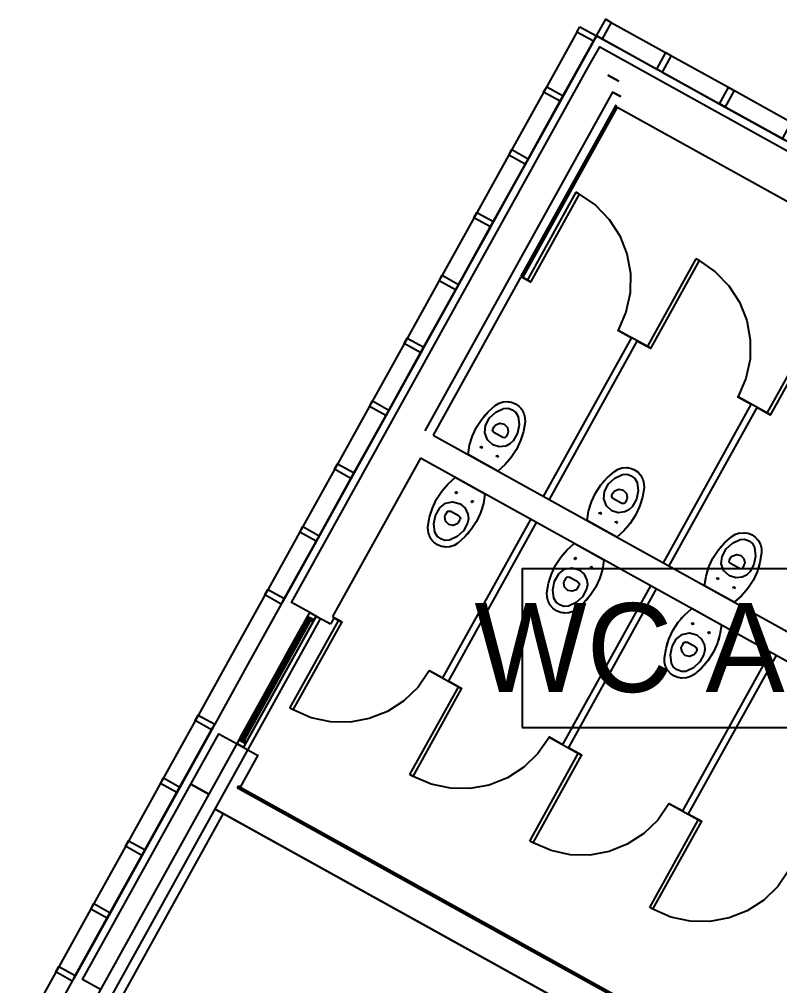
# Model space of a CAD drawing. Header units: metres. Extents: x 3.2 to 22.3, y 0.7 to 22.8.
# Drawn here: x 10.115 to 12.511, y 19.737 to 22.782 of the extents above; entities that cross this region are included whole.
import ezdxf

# ---------------------------------------------------------------- set-up
doc = ezdxf.new("R2010")
doc.units = ezdxf.units.M
for name, color, linetype in [('ARREDI', 9, 'Continuous'), ('INFISSI_VETRATE', 4, 'Continuous'), ('PARETI_STRUTTURE', 7, 'Continuous'), ('WAYFINDING_RIQUADRI', 7, 'Continuous'), ('WAYFINDING_TESTI', 7, 'Continuous')]:
    doc.layers.add(name, color=color, linetype=linetype)

msp = doc.modelspace()

# ---------------------------------------------------------------- linework, layer by layer
at = {"layer": 'ARREDI'}
for points in [[(11.9336, 22.7299), (11.9339, 22.7297), (11.8242, 22.5317), (11.8238, 22.5319)], [(11.9339, 22.7297), (11.9341, 22.7301), (12.1321, 22.6203), (12.1319, 22.6199)], [(12.1319, 22.6199), (12.1321, 22.6203), (12.3301, 22.5105), (12.3299, 22.5102)], [(11.8238, 22.5319), (11.8242, 22.5317), (11.7144, 22.3337), (11.714, 22.3339)], [(12.3299, 22.5102), (12.3301, 22.5105), (12.5282, 22.4008), (12.528, 22.4004)], [(11.714, 22.3339), (11.7144, 22.3337), (11.6046, 22.1357), (11.6043, 22.1359)], [(11.6043, 22.1359), (11.6046, 22.1357), (11.4949, 21.9377), (11.4945, 21.9378)], [(11.4945, 21.9378), (11.4949, 21.9377), (11.3851, 21.7396), (11.3847, 21.7398)], [(11.3847, 21.7398), (11.3851, 21.7396), (11.2753, 21.5416), (11.275, 21.5418)], [(11.6151, 21.5651), (11.6268, 21.572), (11.6397, 21.5761), (11.6531, 21.5771), (11.6665, 21.575), (11.679, 21.57), (11.6899, 21.562), (11.6988, 21.5518), (11.705, 21.5398), (11.7084, 21.5267), (11.7087, 21.5132), (11.7039, 21.4832), (11.6949, 21.4542), (11.6821, 21.4266), (11.6655, 21.4011), (11.6456, 21.3781), (11.6227, 21.3581), (11.5291, 21.4099), (11.534, 21.44), (11.5429, 21.469), (11.5558, 21.4966), (11.5723, 21.5221), (11.5923, 21.5451)], [(11.275, 21.5418), (11.2753, 21.5416), (11.1656, 21.3436), (11.1652, 21.3438)], [(11.5691, 21.4299), (11.5679, 21.434), (11.5721, 21.4352), (11.5732, 21.431)], [(11.6202, 21.4015), (11.619, 21.4057), (11.6232, 21.4068), (11.6243, 21.4027)], [(11.9901, 21.3573), (12.0017, 21.3642), (12.0146, 21.3682), (12.0281, 21.3693), (12.0414, 21.3672), (12.054, 21.3622), (12.0649, 21.3542), (12.0737, 21.344), (12.08, 21.332), (12.0833, 21.3189), (12.0837, 21.3054), (12.0788, 21.2754), (12.0699, 21.2463), (12.057, 21.2188), (12.0405, 21.1932), (12.0205, 21.1703), (11.9976, 21.1502), (11.904, 21.2021), (11.9089, 21.2321), (11.9178, 21.2612), (11.9307, 21.2888), (11.9473, 21.3143), (11.9672, 21.3373)], [(11.1652, 21.3438), (11.1656, 21.3436), (11.0558, 21.1456), (11.0554, 21.1458)], [(11.4945, 21.289), (11.4904, 21.2878), (11.4892, 21.292), (11.4933, 21.2932)], [(11.5456, 21.2607), (11.5415, 21.2595), (11.5403, 21.2637), (11.5444, 21.2648)], [(11.944, 21.222), (11.9428, 21.2262), (11.947, 21.2273), (11.9482, 21.2232)], [(11.9951, 21.1937), (11.9939, 21.1978), (11.9981, 21.199), (11.9993, 21.1949)], [(12.3603, 21.1521), (12.3719, 21.159), (12.3848, 21.163), (12.3983, 21.164), (12.4116, 21.162), (12.4241, 21.1569), (12.4351, 21.149), (12.4439, 21.1387), (12.4501, 21.1268), (12.4535, 21.1137), (12.4539, 21.1002), (12.449, 21.0702), (12.4401, 21.0411), (12.4272, 21.0135), (12.4106, 20.988), (12.3907, 20.965), (12.3678, 20.945), (12.2742, 20.9969), (12.2791, 21.0269), (12.288, 21.056), (12.3009, 21.0835), (12.3175, 21.1091), (12.3374, 21.1321)], [(11.0554, 21.1458), (11.0558, 21.1456), (10.946, 20.9476), (10.9457, 20.9478)], [(11.8695, 21.0812), (11.8653, 21.08), (11.8641, 21.0841), (11.8683, 21.0853)], [(11.9206, 21.0529), (11.9164, 21.0517), (11.9152, 21.0558), (11.9194, 21.057)], [(12.3142, 21.0168), (12.313, 21.0209), (12.3172, 21.0221), (12.3184, 21.018)], [(12.3653, 20.9885), (12.3641, 20.9926), (12.3683, 20.9938), (12.3695, 20.9896)], [(11.0436, 20.8889), (11.0248, 20.8993), (11.0214, 20.8931), (11.0202, 20.8938), (11.0303, 20.9121), (11.0503, 20.901)], [(11.0234, 20.8968), (11.0248, 20.896), (11.0229, 20.8926), (11.0215, 20.8934)], [(11.0248, 20.8912), (11.0273, 20.8957), (11.0328, 20.8926), (11.0303, 20.8881)], [(11.0325, 20.8872), (11.0341, 20.8901), (11.0358, 20.8892), (11.0342, 20.8863)], [(11.0436, 20.8889), (11.0403, 20.8829), (11.0342, 20.8863), (11.0375, 20.8922)], [(12.2397, 20.876), (12.2355, 20.8748), (12.2343, 20.8789), (12.2385, 20.8801)], [(12.2908, 20.8476), (12.2866, 20.8464), (12.2854, 20.8506), (12.2896, 20.8518)], [(10.7261, 20.5518), (10.7265, 20.5516), (10.6167, 20.3535), (10.6164, 20.3537)], [(10.828, 20.4999), (10.8212, 20.4878), (10.8013, 20.4989), (10.8114, 20.5172), (10.8126, 20.5165), (10.8092, 20.5103)], [(10.8105, 20.5128), (10.8125, 20.5163), (10.8139, 20.5155), (10.812, 20.5121)], [(10.8161, 20.5146), (10.8216, 20.5116), (10.8191, 20.5071), (10.8136, 20.5101)], [(10.8235, 20.5102), (10.8252, 20.5092), (10.8236, 20.5064), (10.8219, 20.5073)], [(10.828, 20.4999), (10.8219, 20.5033), (10.8252, 20.5092), (10.8313, 20.5059)], [(10.6164, 20.3537), (10.6167, 20.3536), (10.507, 20.1555), (10.5066, 20.1557)], [(10.5066, 20.1557), (10.507, 20.1555), (10.3972, 19.9575), (10.3968, 19.9577)], [(10.3968, 19.9577), (10.3972, 19.9575), (10.2874, 19.7595), (10.2871, 19.7597)]]:
    msp.add_lwpolyline(points, close=True, dxfattribs=at)
for points in [[(11.6332, 21.574), (11.6353, 21.575), (11.6368, 21.5752)], [(11.6561, 21.5766), (11.6576, 21.5767), (11.6598, 21.5761)], [(11.579, 21.5298), (11.5819, 21.534), (11.5856, 21.5374)], [(11.5844, 21.5021), (11.5973, 21.5256), (11.6168, 21.544), (11.641, 21.5556)], [(11.6411, 21.5556), (11.6553, 21.5565), (11.6686, 21.5512)], [(11.6686, 21.5512), (11.6802, 21.5428), (11.6869, 21.5302)], [(11.6869, 21.5302), (11.6899, 21.5035), (11.6847, 21.4772), (11.6716, 21.4538)], [(11.6944, 21.5569), (11.6961, 21.5554), (11.6968, 21.5541)], [(11.7058, 21.5369), (11.7065, 21.5356), (11.7067, 21.5333)], [(11.6074, 21.4408), (11.59, 21.4567), (11.5817, 21.4787), (11.5844, 21.5021)], [(11.6113, 21.4976), (11.6135, 21.5007), (11.6163, 21.5034)], [(11.6163, 21.5035), (11.6295, 21.5087), (11.6434, 21.5057), (11.6532, 21.4955), (11.6558, 21.4815)], [(11.6105, 21.4798), (11.6067, 21.4845), (11.6074, 21.4905)], [(11.6074, 21.4905), (11.6113, 21.4976)], [(11.6388, 21.4641), (11.6105, 21.4798)], [(11.6535, 21.4742), (11.6495, 21.4672)], [(11.6558, 21.4816), (11.655, 21.4778), (11.6535, 21.4742)], [(11.7009, 21.4735), (11.6999, 21.4685), (11.6979, 21.4639)], [(11.537, 21.4497), (11.5379, 21.4547), (11.5399, 21.4593)], [(11.6479, 21.437), (11.6272, 21.4346), (11.6074, 21.4408)], [(11.6495, 21.4672), (11.6448, 21.4634), (11.6388, 21.4641)], [(11.6716, 21.4538), (11.661, 21.4437), (11.6479, 21.437)], [(11.6589, 21.3934), (11.6559, 21.3892), (11.6523, 21.3858)], [(11.9593, 21.2943), (11.9722, 21.3178), (11.9918, 21.3362), (12.016, 21.3478)], [(12.0082, 21.3662), (12.0102, 21.3672), (12.0117, 21.3673)], [(12.016, 21.3477), (12.0302, 21.3487), (12.0435, 21.3433)], [(12.031, 21.3688), (12.0326, 21.3689), (12.0347, 21.3682)], [(12.0693, 21.3491), (12.071, 21.3476), (12.0717, 21.3463)], [(11.403, 21.1824), (11.4079, 21.2125), (11.4168, 21.2415), (11.4297, 21.2691), (11.4462, 21.2946), (11.4661, 21.3176), (11.489, 21.3376)], [(11.5826, 21.2858), (11.489, 21.3376)], [(11.9539, 21.3219), (11.9568, 21.3261), (11.9605, 21.3296)], [(12.0435, 21.3433), (12.0551, 21.3349), (12.0618, 21.3223)], [(12.0618, 21.3223), (12.0649, 21.2957), (12.0596, 21.2694), (12.0465, 21.2459)], [(12.0807, 21.3291), (12.0814, 21.3277), (12.0816, 21.3255)], [(11.4529, 21.3023), (11.4558, 21.3065), (11.4595, 21.3099)], [(11.9823, 21.2329), (11.9649, 21.2488), (11.9567, 21.2709), (11.9593, 21.2943)], [(11.9823, 21.2827), (11.9863, 21.2897)], [(11.9863, 21.2897), (11.9885, 21.2929), (11.9912, 21.2956)], [(11.9912, 21.2956), (12.0044, 21.3008), (12.0183, 21.2978), (12.0282, 21.2877), (12.0307, 21.2737)], [(11.4402, 21.2419), (11.4586, 21.2566), (11.4817, 21.2612), (11.5044, 21.2549)], [(11.5826, 21.2857), (11.5778, 21.2557), (11.5688, 21.2267), (11.5559, 21.1991), (11.5394, 21.1736), (11.5195, 21.1506), (11.4966, 21.1306)], [(11.9854, 21.272), (11.9817, 21.2767), (11.9823, 21.2827)], [(12.0138, 21.2562), (11.9854, 21.272)], [(12.0245, 21.2593), (12.0198, 21.2556), (12.0138, 21.2562)], [(12.0284, 21.2664), (12.0245, 21.2593)], [(12.0307, 21.2737), (12.0299, 21.2699), (12.0284, 21.2664)], [(12.0758, 21.2657), (12.0748, 21.2607), (12.0729, 21.256)], [(11.4108, 21.2222), (11.4118, 21.2272), (11.4138, 21.2318)], [(11.4248, 21.1655), (11.4218, 21.1922), (11.4271, 21.2185), (11.4402, 21.2419)], [(11.4622, 21.2285), (11.4583, 21.2215)], [(11.4622, 21.2285), (11.4669, 21.2323), (11.4729, 21.2316)], [(11.5013, 21.2159), (11.4729, 21.2316)], [(11.5044, 21.2549), (11.5201, 21.2413), (11.529, 21.2225)], [(11.5748, 21.246), (11.5738, 21.241), (11.5718, 21.2364)], [(11.9119, 21.2418), (11.9129, 21.2468), (11.9149, 21.2515)], [(12.0228, 21.2292), (12.0022, 21.2268), (11.9823, 21.2329)], [(12.0465, 21.2459), (12.0359, 21.2358), (12.0228, 21.2292)], [(11.4559, 21.2141), (11.4567, 21.2179), (11.4583, 21.2215)], [(11.4954, 21.1922), (11.4822, 21.187), (11.4684, 21.19), (11.4585, 21.2002), (11.4559, 21.2142)], [(11.5004, 21.1981), (11.4982, 21.1949), (11.4954, 21.1922)], [(11.5004, 21.1981), (11.5043, 21.2052)], [(11.5013, 21.2159), (11.505, 21.2112), (11.5043, 21.2052)], [(11.529, 21.2225), (11.5303, 21.2079), (11.5274, 21.1936)], [(11.4327, 21.1257), (11.4218, 21.1337), (11.413, 21.1439), (11.4067, 21.1559), (11.4033, 21.1689), (11.403, 21.1824)], [(11.4432, 21.1445), (11.4316, 21.1529), (11.4248, 21.1655)], [(11.5274, 21.1936), (11.5144, 21.1701), (11.4949, 21.1517), (11.4707, 21.1401)], [(11.5327, 21.1659), (11.5298, 21.1617), (11.5261, 21.1583)], [(12.0338, 21.1856), (12.0309, 21.1814), (12.0272, 21.1779)], [(11.406, 21.1588), (11.4052, 21.1601), (11.405, 21.1624)], [(11.4174, 21.1388), (11.4157, 21.1403), (11.415, 21.1416)], [(11.4707, 21.1401), (11.4564, 21.1392), (11.4432, 21.1445)], [(12.3295, 21.089), (12.3424, 21.1126), (12.362, 21.131), (12.3862, 21.1425)], [(12.3784, 21.161), (12.3804, 21.162), (12.3819, 21.1621)], [(12.3862, 21.1425), (12.4004, 21.1435), (12.4137, 21.1381)], [(12.4012, 21.1636), (12.4028, 21.1637), (12.4049, 21.163)], [(12.4137, 21.1381), (12.4253, 21.1297), (12.432, 21.1171)], [(12.4395, 21.1438), (12.4412, 21.1424), (12.4419, 21.141)], [(11.4966, 21.1306), (11.485, 21.1237), (11.4721, 21.1196), (11.4586, 21.1186), (11.4453, 21.1207), (11.4327, 21.1257)], [(11.4556, 21.1191), (11.4541, 21.1189), (11.452, 21.1196)], [(11.4777, 21.1213), (11.4765, 21.1206), (11.475, 21.1205)], [(11.7779, 20.9746), (11.7828, 21.0046), (11.7917, 21.0337), (11.8046, 21.0613), (11.8211, 21.0868), (11.8411, 21.1098), (11.864, 21.1298)], [(11.9575, 21.0779), (11.864, 21.1298)], [(12.3241, 21.1167), (12.327, 21.1209), (12.3307, 21.1244)], [(12.432, 21.1171), (12.4351, 21.0904), (12.4298, 21.0641), (12.4167, 21.0407)], [(12.4509, 21.1239), (12.4516, 21.1225), (12.4518, 21.1203)], [(11.8278, 21.0945), (11.8307, 21.0986), (11.8344, 21.1021)], [(11.9575, 21.0779), (11.9527, 21.0479), (11.9438, 21.0188), (11.9309, 20.9913), (11.9143, 20.9657), (11.8944, 20.9428), (11.8715, 20.9227)], [(12.3525, 21.0277), (12.3351, 21.0436), (12.3269, 21.0656), (12.3295, 21.089)], [(12.3556, 21.0667), (12.3519, 21.0715), (12.3525, 21.0774)], [(12.3525, 21.0774), (12.3565, 21.0845)], [(12.3565, 21.0845), (12.3587, 21.0877), (12.3614, 21.0904)], [(12.3614, 21.0904), (12.3746, 21.0956), (12.3885, 21.0926), (12.3984, 21.0824), (12.4009, 21.0685)], [(11.8151, 21.0341), (11.8335, 21.0487), (11.8566, 21.0534), (11.8793, 21.0471)], [(11.8793, 21.0471), (11.895, 21.0335), (11.9039, 21.0147)], [(12.2821, 21.0366), (12.2831, 21.0416), (12.2851, 21.0463)], [(12.384, 21.051), (12.3556, 21.0667)], [(12.3947, 21.0541), (12.39, 21.0503), (12.384, 21.051)], [(12.3986, 21.0612), (12.3947, 21.0541)], [(12.4009, 21.0685), (12.4001, 21.0647), (12.3986, 21.0612)], [(12.446, 21.0605), (12.445, 21.0555), (12.4431, 21.0508)], [(11.7858, 21.0143), (11.7868, 21.0193), (11.7887, 21.024)], [(11.7998, 20.9577), (11.7967, 20.9844), (11.802, 21.0107), (11.8151, 21.0341)], [(11.8309, 21.0063), (11.8317, 21.0101), (11.8332, 21.0136)], [(11.8371, 21.0207), (11.8332, 21.0136)], [(11.8371, 21.0207), (11.8418, 21.0244), (11.8478, 21.0238)], [(11.8762, 21.008), (11.8478, 21.0238)], [(11.9039, 21.0147), (11.9052, 21.0001), (11.9023, 20.9857)], [(11.9497, 21.0382), (11.9487, 21.0332), (11.9467, 21.0285)], [(12.393, 21.024), (12.3724, 21.0216), (12.3525, 21.0277)], [(12.4167, 21.0407), (12.4061, 21.0306), (12.393, 21.024)], [(11.8704, 20.9844), (11.8572, 20.9792), (11.8433, 20.9822), (11.8334, 20.9924), (11.8309, 21.0063)], [(11.9023, 20.9857), (11.8894, 20.9622), (11.8698, 20.9438), (11.8456, 20.9323)], [(11.8753, 20.9903), (11.8731, 20.9871), (11.8704, 20.9844)], [(11.8753, 20.9903), (11.8793, 20.9973)], [(11.8762, 21.008), (11.8799, 21.0033), (11.8793, 20.9973)], [(11.8077, 20.9179), (11.7967, 20.9258), (11.7879, 20.936), (11.7817, 20.948), (11.7783, 20.9611), (11.7779, 20.9746)], [(11.7809, 20.9509), (11.7802, 20.9523), (11.78, 20.9545)], [(11.8181, 20.9367), (11.8065, 20.9451), (11.7998, 20.9577)], [(11.9077, 20.9581), (11.9048, 20.9539), (11.9011, 20.9504)], [(12.404, 20.9803), (12.4011, 20.9762), (12.3974, 20.9727)], [(11.7923, 20.931), (11.7906, 20.9324), (11.7899, 20.9338)], [(11.8715, 20.9227), (11.8599, 20.9158), (11.847, 20.9118), (11.8335, 20.9108), (11.8202, 20.9128), (11.8076, 20.9179)], [(11.8456, 20.9323), (11.8313, 20.9313), (11.8181, 20.9367)], [(12.1481, 20.7694), (12.153, 20.7994), (12.1619, 20.8285), (12.1748, 20.856), (12.1913, 20.8816), (12.2113, 20.9045), (12.2342, 20.9246)], [(12.3277, 20.8727), (12.2342, 20.9246)], [(11.8306, 20.9112), (11.829, 20.9111), (11.8269, 20.9118)], [(11.8534, 20.9138), (11.8514, 20.9128), (11.8499, 20.9127)], [(12.198, 20.8892), (12.2009, 20.8934), (12.2046, 20.8969)], [(12.3277, 20.8727), (12.3229, 20.8427), (12.314, 20.8136), (12.3011, 20.786), (12.2845, 20.7605), (12.2646, 20.7375), (12.2417, 20.7175)], [(12.1853, 20.8289), (12.2037, 20.8435), (12.2268, 20.8482), (12.2495, 20.8419)], [(12.2495, 20.8419), (12.2652, 20.8283), (12.2741, 20.8095)], [(12.3199, 20.833), (12.3189, 20.828), (12.3169, 20.8233)], [(12.156, 20.8091), (12.157, 20.8141), (12.1589, 20.8188)], [(12.1699, 20.7525), (12.1669, 20.7791), (12.1722, 20.8054), (12.1853, 20.8289)], [(12.2011, 20.8011), (12.2019, 20.8049), (12.2034, 20.8084)], [(12.2406, 20.7792), (12.2274, 20.774), (12.2135, 20.777), (12.2036, 20.7871), (12.2011, 20.8011)], [(12.2073, 20.8155), (12.2034, 20.8084)], [(12.2073, 20.8155), (12.212, 20.8192), (12.218, 20.8186)], [(12.2464, 20.8028), (12.218, 20.8186)], [(12.2464, 20.8028), (12.2501, 20.7981), (12.2495, 20.7921)], [(12.2741, 20.8095), (12.2754, 20.7949), (12.2725, 20.7805)], [(12.1778, 20.7126), (12.1669, 20.7206), (12.1581, 20.7308), (12.1518, 20.7428), (12.1485, 20.7559), (12.1481, 20.7694)], [(12.2725, 20.7805), (12.2596, 20.757), (12.24, 20.7386), (12.2158, 20.727)], [(12.2455, 20.7851), (12.2433, 20.7819), (12.2406, 20.7792)], [(12.2455, 20.7851), (12.2495, 20.7921)], [(12.1511, 20.7457), (12.1504, 20.7471), (12.1502, 20.7493)], [(12.1883, 20.7315), (12.1767, 20.7399), (12.17, 20.7525)], [(12.2779, 20.7528), (12.275, 20.7487), (12.2713, 20.7452)], [(12.1625, 20.7257), (12.1608, 20.7272), (12.1601, 20.7285)], [(12.2417, 20.7175), (12.2301, 20.7106), (12.2172, 20.7066), (12.2037, 20.7055), (12.1904, 20.7076), (12.1778, 20.7126)], [(12.2158, 20.727), (12.2015, 20.7261), (12.1883, 20.7315)], [(12.2236, 20.7086), (12.2216, 20.7076), (12.2201, 20.7075)], [(12.2007, 20.706), (12.1992, 20.7059), (12.1971, 20.7066)]]:
    msp.add_lwpolyline(points, dxfattribs=at)
at = {"layer": 'INFISSI_VETRATE'}
for points in [[(11.0345, 20.8907), (11.0284, 20.8847)], [(11.0123, 20.8685), (11.0062, 20.8625)], [(10.9776, 20.8061), (10.9716, 20.8)], [(10.9999, 20.8283), (10.9938, 20.8222)], [(10.943, 20.7436), (10.9369, 20.7375)], [(10.9652, 20.7658), (10.9592, 20.7597)], [(10.9084, 20.6811), (10.9023, 20.675)], [(10.9306, 20.7033), (10.9245, 20.6973)], [(10.8737, 20.6186), (10.8677, 20.6126)], [(10.896, 20.6409), (10.8899, 20.6348)], [(10.8391, 20.5562), (10.833, 20.5501)], [(10.8613, 20.5784), (10.8553, 20.5723)], [(10.8267, 20.5159), (10.8206, 20.5099)]]:
    msp.add_lwpolyline(points, dxfattribs=at)
at = {"layer": 'PARETI_STRUTTURE'}
for points in [[(11.9341, 22.7301), (11.9628, 22.7817), (11.98, 22.7722), (11.9513, 22.7205)], [(11.8819, 22.7585), (11.9336, 22.7299), (11.924, 22.7127), (11.8724, 22.7413)], [(11.7769, 22.5691), (11.8286, 22.5405), (11.819, 22.5233), (11.7674, 22.5519)], [(11.6672, 22.3711), (11.7188, 22.3425), (11.7093, 22.3253), (11.6576, 22.3539)], [(11.5574, 22.1731), (11.609, 22.1445), (11.5995, 22.1273), (11.5479, 22.1559)], [(11.4476, 21.9751), (11.4993, 21.9465), (11.4897, 21.9292), (11.4381, 21.9579)], [(11.3379, 21.7771), (11.3895, 21.7484), (11.38, 21.7312), (11.3283, 21.7599)], [(11.2281, 21.5791), (11.2797, 21.5504), (11.2702, 21.5332), (11.2186, 21.5618)], [(11.1183, 21.3811), (11.17, 21.3524), (11.1604, 21.3352), (11.1088, 21.3638)], [(11.0086, 21.183), (11.0602, 21.1544), (11.0507, 21.1372), (10.999, 21.1658)], [(10.8988, 20.985), (10.9504, 20.9564), (10.9409, 20.9392), (10.8893, 20.9678)], [(11.0303, 20.9121), (11.0503, 20.901), (10.8212, 20.4878), (10.8013, 20.4989)], [(10.8136, 20.5101), (10.8115, 20.5113), (11.0252, 20.8968), (11.0273, 20.8957)], [(11.0252, 20.8968), (11.0273, 20.8957), (10.8136, 20.5101), (10.8115, 20.5113)], [(10.8191, 20.5071), (11.0328, 20.8926), (11.0349, 20.8915), (10.8212, 20.5059)], [(10.6793, 20.589), (10.7309, 20.5604), (10.7214, 20.5432), (10.6697, 20.5718)], [(10.5695, 20.391), (10.6211, 20.3623), (10.6116, 20.3451), (10.5599, 20.3738)], [(10.8057, 20.3647), (10.8028, 20.3596)], [(10.4597, 20.193), (10.5114, 20.1643), (10.5018, 20.1471), (10.4502, 20.1758)], [(10.35, 19.995), (10.4016, 19.9663), (10.3921, 19.9491), (10.3404, 19.9777)], [(10.2402, 19.7969), (10.2918, 19.7683), (10.2823, 19.7511), (10.2306, 19.7797)]]:
    msp.add_lwpolyline(points, close=True, dxfattribs=at)
for points in [[(11.98, 22.7722), (11.9513, 22.7205)], [(11.98, 22.7722), (12.1608, 22.6719)], [(11.8724, 22.7413), (11.7722, 22.5605)], [(11.924, 22.7127), (11.8724, 22.7413)], [(11.9513, 22.7205), (12.1235, 22.6251), (12.1522, 22.6767), (12.1694, 22.6672), (12.1407, 22.6155), (12.1235, 22.6251)], [(11.924, 22.7127), (11.8286, 22.5405)], [(11.9122, 22.6378), (11.9439, 22.6949), (13.497, 21.834), (13.4653, 21.7768)], [(12.1608, 22.6719), (12.3588, 22.5622)], [(11.0303, 20.9121), (10.9732, 20.9438), (11.9122, 22.6378)], [(11.9694, 22.6061), (12.0038, 22.587)], [(12.0038, 22.587), (11.9694, 22.6061)], [(12.1407, 22.6155), (12.3215, 22.5153), (12.3502, 22.5669), (12.3674, 22.5574), (12.3388, 22.5058), (12.3215, 22.5153)], [(11.9847, 22.5525), (11.3931, 21.4853)], [(12.0106, 22.5382), (11.9847, 22.5525), (11.3931, 21.4853)], [(11.7722, 22.5605), (11.6624, 22.3625)], [(11.9847, 22.5525), (12.0105, 22.5382)], [(12.3588, 22.5622), (12.5568, 22.4524)], [(11.9962, 22.5124), (11.6967, 21.9721)], [(11.6967, 21.9721), (11.9934, 22.5072)], [(11.9934, 22.5072), (11.9985, 22.5044), (11.7019, 21.9692)], [(11.819, 22.5233), (11.7188, 22.3425)], [(13.4319, 21.7165), (13.4291, 21.7114), (11.9934, 22.5072), (11.9962, 22.5124)], [(12.3388, 22.5057), (12.5195, 22.4055), (12.5482, 22.4572), (12.5654, 22.4476), (12.5368, 22.396), (12.5195, 22.4055)], [(11.6624, 22.3625), (11.5526, 22.1645)], [(11.7093, 22.3253), (11.609, 22.1445)], [(11.8692, 22.2366), (11.7165, 21.9611)], [(11.8796, 22.2309), (11.7268, 21.9554)], [(11.8796, 22.2309), (11.8692, 22.2366)], [(11.8796, 22.2309), (11.9304, 22.1958), (11.9734, 22.1514), (12.0069, 22.0996), (12.0296, 22.0422), (12.0408, 21.9814), (12.0398, 21.9197), (12.0268, 21.8593), (12.0023, 21.8026)], [(11.5526, 22.1645), (11.4429, 21.9665)], [(11.5995, 22.1272), (11.4993, 21.9465)], [(12.247, 22.0272), (12.0943, 21.7517)], [(12.2573, 22.0215), (12.1046, 21.746)], [(12.2573, 22.0215), (12.247, 22.0272)], [(12.2573, 22.0214), (12.3081, 21.9864), (12.3511, 21.942), (12.3847, 21.8902), (12.4074, 21.8328), (12.4185, 21.772), (12.4176, 21.7103), (12.4046, 21.6499), (12.3801, 21.5932)], [(11.4429, 21.9665), (11.3331, 21.7685)], [(11.6958, 21.9703), (11.419, 21.471)], [(11.7268, 21.9554), (11.7259, 21.9536), (11.6958, 21.9704)], [(11.7019, 21.9692), (11.7268, 21.9554)], [(11.4897, 21.9292), (11.3895, 21.7484)], [(12.6248, 21.8178), (12.4721, 21.5423)], [(12.6351, 21.812), (12.4824, 21.5365)], [(11.7671, 21.278), (12.0439, 21.7774)], [(12.0439, 21.7774), (12.0014, 21.8009), (12.0023, 21.8026), (12.1046, 21.746)], [(11.3331, 21.7685), (11.2233, 21.5705)], [(12.0611, 21.7678), (11.7843, 21.2685)], [(12.1046, 21.746), (12.1037, 21.7442), (12.0611, 21.7678)], [(11.38, 21.7312), (11.2797, 21.5504)], [(12.4217, 21.5679), (12.3792, 21.5915), (12.3801, 21.5932), (12.4824, 21.5365)], [(11.2233, 21.5705), (11.1136, 21.3724)], [(12.1449, 21.0686), (12.4217, 21.5679)], [(11.2702, 21.5332), (11.17, 21.3524)], [(12.4389, 21.5584), (12.1621, 21.0591)], [(12.4824, 21.5365), (12.4814, 21.5348), (12.4389, 21.5584)], [(11.419, 21.471), (12.9004, 20.6498)], [(11.3789, 21.3987), (11.1021, 20.8994)], [(12.8604, 20.5774), (11.3789, 21.3987)], [(11.1136, 21.3724), (11.0038, 21.1744)], [(11.1604, 21.3352), (11.0602, 21.1544)], [(11.4502, 20.7064), (11.727, 21.2057)], [(11.7443, 21.1961), (11.4674, 20.6968)], [(11.0038, 21.1744), (10.894, 20.9764)], [(11.0507, 21.1372), (10.9504, 20.9564)], [(11.828, 20.4969), (12.1048, 20.9963)], [(12.122, 20.9867), (11.8452, 20.4874)], [(10.894, 20.9764), (10.7843, 20.7784)], [(10.9409, 20.9392), (10.8359, 20.7498)], [(9.4087, 17.9056), (11.0648, 20.893)], [(11.0202, 20.8938), (10.8114, 20.5172), (10.8069, 20.509)], [(10.8191, 20.5071), (11.0328, 20.8926), (11.0349, 20.8915), (10.8212, 20.5059)], [(10.9535, 20.7735), (11.0303, 20.9121)], [(10.9535, 20.7735), (11.0202, 20.8938)], [(11.0648, 20.893), (11.0303, 20.9121)], [(11.0503, 20.901), (11.0403, 20.8829)], [(11.0906, 20.8787), (11.0648, 20.893)], [(11.1063, 20.8948), (11.0958, 20.8758)], [(11.1021, 20.8994), (11.1322, 20.8826)], [(11.1322, 20.8826), (11.1312, 20.8809), (11.1063, 20.8948)], [(3.2389, 6.8567), (11.0022, 20.8613)], [(11.0403, 20.8829), (10.8313, 20.5059)], [(11.0402, 20.8827), (10.8314, 20.5061)], [(10.9682, 20.6112), (11.1209, 20.8867)], [(10.9785, 20.6054), (11.1312, 20.8809)], [(11.0958, 20.8758), (11.0906, 20.8787)], [(10.7842, 20.7784), (10.6745, 20.5804)], [(10.8114, 20.5172), (10.9534, 20.7733), (10.9158, 20.7055)], [(12.2058, 20.2875), (12.4826, 20.7869)], [(12.4998, 20.7773), (12.223, 20.278)], [(10.8359, 20.7498), (10.7309, 20.5604)], [(11.4068, 20.7282), (11.3717, 20.6774), (11.3273, 20.6344), (11.2755, 20.6009), (11.2181, 20.5781), (11.1573, 20.567), (11.0956, 20.568), (11.0352, 20.5809), (10.9785, 20.6054)], [(11.51, 20.6732), (11.509, 20.6715), (11.4067, 20.7282), (11.4077, 20.7299), (11.4502, 20.7064)], [(10.8013, 20.4989), (10.9158, 20.7055)], [(11.346, 20.4017), (11.4987, 20.6772)], [(11.4675, 20.6968), (11.51, 20.6732)], [(11.3563, 20.396), (11.509, 20.6715)], [(10.9785, 20.6054), (10.9682, 20.6112)], [(10.6745, 20.5804), (10.5647, 20.3824)], [(10.7214, 20.5431), (10.6211, 20.3624)], [(10.713, 20.3396), (10.6558, 20.3713), (10.7441, 20.5306), (10.8013, 20.4989)], [(10.8013, 20.4989), (10.8357, 20.4798)], [(10.8313, 20.5059), (10.8212, 20.4878)], [(11.7845, 20.5188), (11.7494, 20.468), (11.7051, 20.425), (11.6532, 20.3915), (11.5958, 20.3687), (11.5351, 20.3576), (11.4734, 20.3585), (11.413, 20.3715), (11.3563, 20.396)], [(11.8878, 20.4638), (11.8868, 20.4621), (11.7845, 20.5188), (11.7855, 20.5205), (11.828, 20.4969)], [(10.8615, 20.4655), (10.8667, 20.4626), (10.8109, 20.3619)], [(10.8357, 20.4798), (10.8615, 20.4655)], [(11.7237, 20.1923), (11.8765, 20.4678)], [(11.8452, 20.4874), (11.8878, 20.4638)], [(11.7341, 20.1866), (11.8868, 20.4621)], [(10.5647, 20.3824), (10.455, 20.1844)], [(11.3563, 20.396), (11.346, 20.4017)], [(10.3717, 19.724), (10.3146, 19.7557), (10.6558, 20.3713), (10.713, 20.3396)], [(10.6116, 20.3451), (10.5114, 20.1643)], [(10.8057, 20.3647), (12.9828, 19.1578), (12.98, 19.1527), (10.8028, 20.3596)], [(10.8028, 20.3596), (12.9799, 19.1527)], [(10.8109, 20.3619), (10.8057, 20.3647)], [(10.7321, 20.2929), (10.758, 20.2786), (10.432, 19.6906), (10.4062, 19.7049)], [(12.9489, 19.0641), (10.7321, 20.2929)], [(12.1623, 20.3094), (12.1272, 20.2586), (12.0829, 20.2156), (12.031, 20.1821), (11.9736, 20.1593), (11.9129, 20.1482), (11.8511, 20.1491), (11.7908, 20.1621), (11.7341, 20.1866)], [(12.2655, 20.2544), (12.2646, 20.2527), (12.1623, 20.3094), (12.1633, 20.3111), (12.2058, 20.2875)], [(10.758, 20.2786), (12.6648, 19.2216)], [(12.1015, 19.9829), (12.2542, 20.2584)], [(12.1119, 19.9772), (12.2646, 20.2527)], [(12.223, 20.278), (12.2655, 20.2544)], [(11.7341, 20.1866), (11.7237, 20.1923)], [(10.4549, 20.1844), (10.3452, 19.9864)], [(10.5018, 20.1471), (10.4016, 19.9663)], [(12.5401, 20.1), (12.505, 20.0492), (12.4607, 20.0062), (12.4088, 19.9726), (12.3514, 19.9499), (12.2906, 19.9388), (12.2289, 19.9397), (12.1685, 19.9527), (12.1119, 19.9772)], [(10.3452, 19.9864), (10.2354, 19.7883)], [(12.1119, 19.9772), (12.1015, 19.9829)], [(10.3921, 19.9491), (10.2918, 19.7683)], [(10.2354, 19.7883), (10.1257, 19.5903)], [(10.2823, 19.7511), (10.1773, 19.5617)]]:
    msp.add_lwpolyline(points, dxfattribs=at)
at = {"layer": 'WAYFINDING_RIQUADRI'}
msp.add_lwpolyline([(11.7, 20.55), (13.5, 20.55), (13.5, 21.05), (11.7, 21.05)], close=True, dxfattribs=at)

# ---------------------------------------------------------------- texts
at = {"layer": 'WAYFINDING_TESTI', "insert": (12.6, 20.8), "char_height": 0.28, "attachment_point": 5}
msp.add_mtext('WC ALUNNI', dxfattribs=at)

doc.saveas('drawing.dxf')
